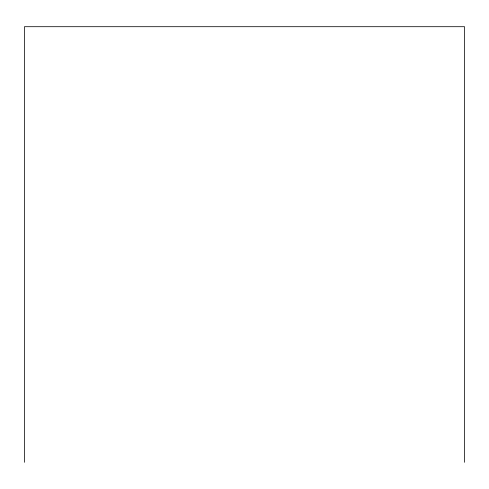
<?xml version="1.0" encoding="UTF-8"?>
<svg xmlns="http://www.w3.org/2000/svg" width="489" height="489" viewBox="0 0 489 489"><rect width="100%" height="100%" fill="white"/><g stroke="black" fill="none" stroke-linecap="round" stroke-linejoin="round"><path stroke-width="0.73" d="M464.55 462.301L464.55 26.699L24.45 26.699L24.45 462.301"/></g></svg>
